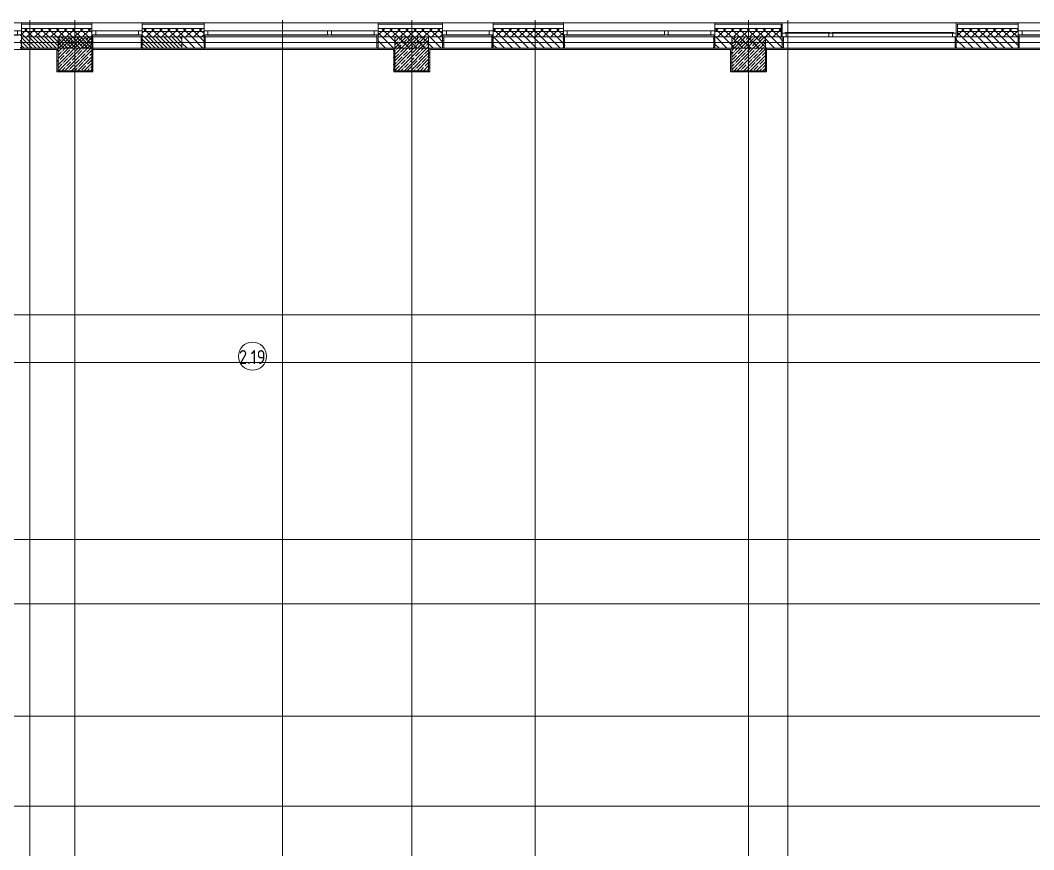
# Model space of a CAD drawing. Header units: millimetres. Extents: x 34897 to 231692, y -8553 to 29000.
# Drawn here: x 47487 to 65539, y 12622 to 27398 of the extents above; entities that cross this region are included whole.
import ezdxf

# ---------------------------------------------------------------- set-up
doc = ezdxf.new("R2010")
doc.units = ezdxf.units.MM
doc.linetypes.add('Осевая', pattern=[31.75, 6.35, -4.7625, 15.875, -4.7625])
for name, color, linetype, lineweight in [('A-AREA-IDEN', 7, 'Continuous', 9), ('A-GLAZ', 7, 'Continuous', 9), ('A-GLAZ-1', 7, 'Continuous', 13), ('A-WALL', 7, 'Continuous', 9), ('I-WALL', 7, 'Continuous', 9), ('Оси', 7, 'Continuous', 9), ('Оси-2', 7, 'Осевая', 9)]:
    doc.layers.add(name, color=color, linetype=linetype, lineweight=lineweight)
for name, color, linetype, lineweight, true_color in [('A-CLNG-1', 7, 'Continuous', 9, 0xeaeaea), ('A-WALL-1', 7, 'Continuous', 9, 0x3c3c3c), ('A-WALL-2', 7, 'Continuous', 9, 0x535353), ('A-WALL-FNSH-1', 7, 'Continuous', 9, 0x3c3c3c), ('I-WALL-1', 7, 'Continuous', 9, 0x535353), ('S-COLS-1', 9, 'Continuous', 9, 0x808080), ('S-COLS-2', 7, 'Continuous', 9, 0x3c3c3c)]:
    doc.layers.add(name, color=color, linetype=linetype, lineweight=lineweight, true_color=true_color)
doc.styles.add('GOST Common', font='GOST_Common.ttf', dxfattribs={"width": 0.9, "height": 250})
pattern_1 = [(45, (0, 0), (-57.02463, 57.02463), []), (45, (57.025, 0), (-57.02463, 57.02463), [100.806, -20.161, 3.353, -16.808])]
pattern_2 = [(45, (0, 0), (-70.71068, 70.71068), []), (135, (0, 0), (-70.71068, -70.71068), [])]
pattern_3 = [(0, (0, 0), (121.92, 30.48), [10.058, -81.382, 10.058, -81.382, -487.68]), (0, (0, 0), (121.92, 30.48), [-182.88, 10.058, -172.822, 10.058, -81.382, -213.36]), (0, (0, 0), (121.92, 30.48), [-457.2, 10.058, -50.902, 10.058, -142.342]), (120, (45.72, 15.24), (-87.356454, 90.345817), [10.058, -81.382, 10.058, -81.382, -487.68]), (120, (45.72, 15.24), (-87.356454, 90.345817), [-182.88, 10.058, -172.822, 10.058, -81.382, -213.36]), (120, (45.72, 15.24), (-87.356454, 90.345817), [-457.2, 10.058, -50.902, 10.058, -142.342]), (240, (60.96, 76.2), (-34.563546, -120.825817), [10.058, -81.382, 10.058, -81.382, -487.68]), (240, (60.96, 76.2), (-34.563546, -120.825817), [-182.88, 10.058, -172.822, 10.058, -81.382, -213.36]), (240, (60.96, 76.2), (-34.563546, -120.825817), [-457.2, 10.058, -50.902, 10.058, -142.342])]

# ---------------------------------------------------------------- blocks, each defined once
blk = doc.blocks.new('120_Окно_СКБ_2Ст - 120_Окно_СКБ_2Ст 2700х2500 _мал створка справа_ 2-23206922-Сводный план потолков 2 этажа в осях 12-23')
at = {"layer": 'A-GLAZ'}
for p, q in [((1350, -5), (-1350, -5)), ((-1350, -75), (1350, -75))]:
    blk.add_line(p, q, dxfattribs=at)
at = {"layer": 'A-GLAZ-1'}
for p, q in [((-1350, -75), (-1350, -5)), ((-1350, -5), (-1280, -5)), ((-1280, -75), (-1350, -75)), ((-1300, -75), (-1300, -85)), ((-1300, -85), (470, -85)), ((470, -85), (-1300, -85)), ((-1280, -5), (-1280, -75)), ((-1230, -85), (-1230, -75)), ((400, -85), (400, -75)), ((450, -75), (450, -5)), ((450, -5), (520, -5)), ((520, -75), (450, -75)), ((470, -85), (470, -75)), ((500, -75), (500, -85)), ((500, -85), (1300, -85)), ((1300, -85), (500, -85)), ((520, -5), (520, -75)), ((570, -85), (570, -75)), ((1230, -85), (1230, -75)), ((1280, -75), (1280, -5)), ((1280, -5), (1350, -5)), ((1350, -75), (1280, -75)), ((1300, -85), (1300, -75)), ((1350, -5), (1350, -75))]:
    blk.add_line(p, q, dxfattribs=at)
blk = doc.blocks.new('120_Окно_СКБ_2Ст - 120_Окно_СКБ_2Ст 3100х2500 _мал_створка слева_ 2-19089248-Сводный план потолков 2 этажа в осях 12-23')
at = {"layer": 'A-GLAZ'}
for p, q in [((1550, -5), (-1550, -5)), ((-1550, -75), (1550, -75))]:
    blk.add_line(p, q, dxfattribs=at)
at = {"layer": 'A-GLAZ-1'}
for p, q in [((-1550, -75), (-1550, -5)), ((-1550, -5), (-1480, -5)), ((-1480, -75), (-1550, -75)), ((-1500, -75), (-1500, -85)), ((-1500, -85), (670, -85)), ((670, -85), (-1500, -85)), ((-1480, -5), (-1480, -75)), ((-1430, -85), (-1430, -75)), ((600, -85), (600, -75)), ((650, -75), (650, -5)), ((650, -5), (720, -5)), ((720, -75), (650, -75)), ((670, -85), (670, -75)), ((700, -75), (700, -85)), ((700, -85), (1500, -85)), ((1500, -85), (700, -85)), ((720, -5), (720, -75)), ((770, -85), (770, -75)), ((1430, -85), (1430, -75)), ((1480, -75), (1480, -5)), ((1480, -5), (1550, -5)), ((1550, -75), (1480, -75)), ((1500, -85), (1500, -75)), ((1550, -5), (1550, -75))]:
    blk.add_line(p, q, dxfattribs=at)
blk = doc.blocks.new('120_Окно_СКБ_1Ст - 120_Окно_СКБ_1Ст 900х2500_h_-19906774-Сводный план потолков 2 этажа в осях 12-23')
at = {"layer": 'A-GLAZ'}
for p, q in [((450, -5), (-450, -5)), ((-450, -75), (450, -75))]:
    blk.add_line(p, q, dxfattribs=at)
at = {"layer": 'A-GLAZ-1'}
for p, q in [((-450, -75), (-450, -5)), ((-450, -5), (-380, -5)), ((-380, -75), (-450, -75)), ((-400, -75), (-400, -85)), ((-400, -85), (400, -85)), ((400, -85), (-400, -85)), ((-380, -5), (-380, -75)), ((-330, -85), (-330, -75)), ((330, -85), (330, -75)), ((380, -75), (380, -5)), ((380, -5), (450, -5)), ((450, -75), (380, -75)), ((400, -85), (400, -75)), ((450, -5), (450, -75))]:
    blk.add_line(p, q, dxfattribs=at)
blk = doc.blocks.new('120_Окно_СКБ_2Ст - 120_Окно_СКБ_2Ст 3100х2500 _мал_створка слева_-22274797-Сводный план потолков 2 этажа в осях 12-23')
at = {"layer": 'A-GLAZ'}
for p, q in [((1550, 115), (-1550, 115)), ((-1550, 45), (1550, 45))]:
    blk.add_line(p, q, dxfattribs=at)
at = {"layer": 'A-GLAZ-1'}
for p, q in [((-1550, 45), (-1550, 115)), ((-1550, 115), (-1480, 115)), ((-1480, 45), (-1550, 45)), ((-1500, 45), (-1500, 35)), ((-1500, 35), (670, 35)), ((670, 35), (-1500, 35)), ((-1480, 115), (-1480, 45)), ((-1430, 35), (-1430, 45)), ((600, 35), (600, 45)), ((650, 45), (650, 115)), ((650, 115), (720, 115)), ((720, 45), (650, 45)), ((670, 35), (670, 45)), ((700, 45), (700, 35)), ((700, 35), (1500, 35)), ((1500, 35), (700, 35)), ((720, 115), (720, 45)), ((770, 35), (770, 45)), ((1430, 35), (1430, 45)), ((1480, 45), (1480, 115)), ((1480, 115), (1550, 115)), ((1550, 45), (1480, 45)), ((1500, 35), (1500, 45)), ((1550, 115), (1550, 45))]:
    blk.add_line(p, q, dxfattribs=at)
blk = doc.blocks.new('Марка_Помещения - Номер-25198446-Сводный план потолков 2 этажа в осях 12-23')
at = {"layer": 'A-AREA-IDEN'}
for start, end in [(360, 180), (180, 360)]:
    blk.add_arc((0, 0), 2.5, start, end, dxfattribs=at)

msp = doc.modelspace()

# ---------------------------------------------------------------- hatches: boundary and pattern name
at = {"layer": 'A-WALL'}
h = msp.add_hatch(dxfattribs=at)
h.set_pattern_fill('FP_21', color=256, style=0, pattern_type=2)
h.set_pattern_definition(pattern_2)
h.paths.add_polyline_path([(84500.7, 27200), (84500.7, 27250), (80350, 27250), (80350, 27200), (84078, 27200)])
h.paths.add_polyline_path([(77531.8, 27200), (77850, 27200), (77850, 27250), (76340, 27250), (76340, 27200)])
h.paths.add_polyline_path([(74240, 27200), (74240, 27250), (68860, 27250), (68860, 27200), (73895, 27200)])
h.paths.add_polyline_path([(67960, 27200), (67960, 27250), (66160, 27250), (66160, 27200), (67348.8, 27200)])
h.paths.add_polyline_path([(65260, 27200), (65260, 27250), (64180, 27250), (64180, 27200), (64464.8, 27200)])
h.paths.add_polyline_path([(61040, 27200), (61040, 27250), (59860, 27250), (59860, 27200), (60802.6, 27200)])
h.paths.add_polyline_path([(57160, 27200), (57160, 27250), (55909.9, 27250), (55909.9, 27200)])
h.paths.add_polyline_path([(55009.9, 27200), (55009.9, 27250), (53860.2, 27250), (53860.2, 27200), (54256.4, 27200)])
h.paths.add_polyline_path([(50760.2, 27200), (50760.2, 27250), (49660.3, 27250), (49660.3, 27200), (49892.3, 27200)])
h.paths.add_polyline_path([(48760.3, 27200), (48760.3, 27250), (47507, 27250), (47507, 27200), (48437.6, 27200)])
h.paths.add_polyline_path([(44407, 27200), (44407, 27250), (42010, 27250), (42010, 27200), (44073.5, 27200)])
h = msp.add_hatch(dxfattribs=at)
h.set_pattern_fill('FP_21', color=256, style=0, pattern_type=2)
h.set_pattern_definition(pattern_2)
h.paths.add_polyline_path([(84500.7, 27100), (84500.7, 27200), (80350, 27200), (80350, 27100), (84200, 27100)])
h.paths.add_polyline_path([(76750, 27100), (77850, 27100), (77850, 27200), (76340, 27200), (76340, 27100)])
h.paths.add_polyline_path([(74040, 27100), (74240, 27100), (74240, 27200), (68860, 27200), (68860, 27100), (73895, 27100)])
h.paths.add_polyline_path([(67348.8, 27100), (67960, 27100), (67960, 27200), (66160, 27200), (66160, 27100), (66760, 27100)])
h.paths.add_polyline_path([(64439.4, 27100), (65260, 27100), (65260, 27200), (64180, 27200), (64180, 27100)])
h.paths.add_polyline_path([(61040, 27100), (61040, 27200), (59860, 27200), (59860, 27100), (60802.6, 27100)])
h.paths.add_polyline_path([(57160, 27100), (57160, 27200), (55909.9, 27200), (55909.9, 27100)])
h.paths.add_polyline_path([(55009.9, 27100), (55009.9, 27200), (53860.2, 27200), (53860.2, 27100), (54256.4, 27100)])
h.paths.add_polyline_path([(49892.3, 27100), (50760.2, 27100), (50760.2, 27200), (49660.3, 27200), (49660.3, 27100)])
h.paths.add_polyline_path([(48760.3, 27100), (48760.3, 27200), (47507, 27200), (47507, 27100), (48437.6, 27100)])
h.paths.add_polyline_path([(44407, 27100), (44407, 27200), (42060, 27200), (42060, 27100), (44073.5, 27100)])
h = msp.add_hatch(dxfattribs=at)
h.set_pattern_fill('FP_20', color=256, style=0, pattern_type=2)
h.set_pattern_definition([(135, (0, 0), (-35.35534, -35.35534), [])])
h.paths.add_polyline_path([(50364.8, 26900), (50364.8, 27100), (49660.3, 27100), (49660.3, 26900), (49892.3, 26900)])
h.paths.add_polyline_path([(48760.3, 26900), (48760.3, 27100), (47507, 27100), (47507, 26900), (48437.6, 26900)])
h.paths.add_polyline_path([(44407, 26900), (44407, 27100), (42760, 27100), (42760, 26900), (44073.5, 26900)])
at = {"layer": 'I-WALL'}
h = msp.add_hatch(dxfattribs=at)
h.set_pattern_fill('FP_46', color=256, style=0, pattern_type=2)
h.set_pattern_definition(pattern_3)
h.paths.add_polyline_path([(47507, 26900), (47507, 27140), (47487, 27140), (47487, 26900)])
h = msp.add_hatch(dxfattribs=at)
h.set_pattern_fill('FP_46', color=256, style=0, pattern_type=2)
h.set_pattern_definition(pattern_3)
h.paths.add_polyline_path([(48780.3, 26900), (48780.3, 27140), (48760.3, 27140), (48760.3, 26900)])
h = msp.add_hatch(dxfattribs=at)
h.set_pattern_fill('FP_46', color=256, style=0, pattern_type=2)
h.set_pattern_definition(pattern_3)
h.paths.add_polyline_path([(49660.3, 26900), (49660.3, 27140), (49640.3, 27140), (49640.3, 26900)])
h = msp.add_hatch(dxfattribs=at)
h.set_pattern_fill('FP_19', color=256, style=0, pattern_type=2)
h.set_pattern_definition([(135, (0, 0), (-70.71068, -70.71068), [])])
h.paths.add_polyline_path([(84100.7, 26900), (84200, 26900), (84200, 27100), (81150, 27100), (81150, 26900), (84080.7, 26900)])
h.paths.add_polyline_path([(80629, 26900), (80650, 26900), (80650, 27100), (80350, 27100), (80350, 26900), (80441.2, 26900)])
h.paths.add_polyline_path([(77531.8, 26900), (77850, 26900), (77850, 27100), (77250, 27100), (77250, 26900)])
h.paths.add_polyline_path([(76340, 26900), (76750, 26900), (76750, 27100), (76340, 27100)])
h.paths.add_polyline_path([(74240, 26900), (74240, 27100), (74040, 27100), (74040, 26900)])
h.paths.add_polyline_path([(73520, 26900), (73540, 26900), (73540, 27100), (70810, 27100), (70810, 26900), (73509, 26900)])
h.paths.add_polyline_path([(70258.2, 26900), (70310, 26900), (70310, 27100), (68860, 27100), (68860, 26900)])
h.paths.add_polyline_path([(67348.8, 26900), (67960, 26900), (67960, 27100), (66760, 27100), (66760, 26900), (66789, 26900)])
h.paths.add_polyline_path([(64160, 26900), (65260, 26900), (65260, 27100), (64160, 27100)])
h.paths.add_polyline_path([(60780, 26900), (61060, 26900), (61060, 27100), (59860, 27100), (59860, 26900), (60755.2, 26900)])
h.paths.add_polyline_path([(57160, 26900), (57160, 27100), (55909.9, 27100), (55909.9, 26900)])
h.paths.add_polyline_path([(54780, 26900), (55009.9, 26900), (55009.9, 27100), (53860.2, 27100), (53860.2, 26900), (54256.4, 26900)])
h.paths.add_polyline_path([(50760.2, 26900), (50760.2, 27100), (50364.8, 27100), (50364.8, 26900)])
h = msp.add_hatch(dxfattribs=at)
h.set_pattern_fill('FP_46', color=256, style=0, pattern_type=2)
h.set_pattern_definition(pattern_3)
h.paths.add_polyline_path([(50780.2, 26900), (50780.2, 27140), (50760.2, 27140), (50760.2, 26900)])
h = msp.add_hatch(dxfattribs=at)
h.set_pattern_fill('FP_46', color=256, style=0, pattern_type=2)
h.set_pattern_definition(pattern_3)
h.paths.add_polyline_path([(53860.2, 26900), (53860.2, 27140), (53840.2, 27140), (53840.2, 26900)])
h = msp.add_hatch(dxfattribs=at)
h.set_pattern_fill('FP_46', color=256, style=0, pattern_type=2)
h.set_pattern_definition(pattern_3)
h.paths.add_polyline_path([(55029.9, 26900), (55029.9, 27140), (55009.9, 27140), (55009.9, 26900)])
h = msp.add_hatch(dxfattribs=at)
h.set_pattern_fill('FP_46', color=256, style=0, pattern_type=2)
h.set_pattern_definition(pattern_3)
h.paths.add_polyline_path([(55909.9, 26900), (55909.9, 27140), (55889.9, 27140), (55889.9, 26900)])
h = msp.add_hatch(dxfattribs=at)
h.set_pattern_fill('FP_46', color=256, style=0, pattern_type=2)
h.set_pattern_definition(pattern_3)
h.paths.add_polyline_path([(57180, 26900), (57180, 27140), (57160, 27140), (57160, 26900)])
h = msp.add_hatch(dxfattribs=at)
h.set_pattern_fill('FP_46', color=256, style=0, pattern_type=2)
h.set_pattern_definition(pattern_3)
h.paths.add_polyline_path([(59860, 26900), (59860, 27140), (59840, 27140), (59840, 26900)])
h = msp.add_hatch(dxfattribs=at)
h.set_pattern_fill('FP_46', color=256, style=0, pattern_type=2)
h.set_pattern_definition(pattern_3)
h.paths.add_polyline_path([(61080, 26900), (61080, 27100), (61060, 27100), (61060, 26900)])
h = msp.add_hatch(dxfattribs=at)
h.set_pattern_fill('FP_46', color=256, style=0, pattern_type=2)
h.set_pattern_definition(pattern_3)
h.paths.add_polyline_path([(64160, 26900), (64160, 27100), (64140, 27100), (64140, 26900)])
h = msp.add_hatch(dxfattribs=at)
h.set_pattern_fill('FP_46', color=256, style=0, pattern_type=2)
h.set_pattern_definition(pattern_3)
h.paths.add_polyline_path([(65280, 26900), (65280, 27140), (65260, 27140), (65260, 26900)])
h = msp.add_hatch(dxfattribs=at)
h.set_pattern_fill('FP_46', color=256, style=0, pattern_type=2)
h.set_pattern_definition(pattern_3)
h.paths.add_polyline_path([(48160, 26880), (48160, 26900), (47507, 26900), (47507, 26880)])
h.paths.add_polyline_path([(44073.5, 26880), (44407, 26880), (44407, 26900), (42780, 26900), (42780, 26880)])
h = msp.add_hatch(dxfattribs=at)
h.set_pattern_fill('FP_46', color=256, style=0, pattern_type=2)
h.set_pattern_definition(pattern_3)
h.paths.add_polyline_path([(53860.2, 26880), (54140, 26880), (54140, 26900), (53860.2, 26900)])
h.paths.add_polyline_path([(50760.2, 26880), (50760.2, 26900), (49660.3, 26900), (49660.3, 26880), (49892.3, 26880)])
h = msp.add_hatch(dxfattribs=at)
h.set_pattern_fill('FP_46', color=256, style=0, pattern_type=2)
h.set_pattern_definition(pattern_3)
h.paths.add_polyline_path([(54160, 26500), (54160, 26900), (54140, 26900), (54140, 26500)])
h = msp.add_hatch(dxfattribs=at)
h.set_pattern_fill('FP_46', color=256, style=0, pattern_type=2)
h.set_pattern_definition(pattern_3)
h.paths.add_polyline_path([(60075.3, 26880), (60140, 26880), (60140, 26900), (54760, 26900), (54760, 26880), (58620.6, 26880)])
h = msp.add_hatch(dxfattribs=at)
h.set_pattern_fill('FP_46', color=256, style=0, pattern_type=2)
h.set_pattern_definition(pattern_3)
h.paths.add_polyline_path([(60160, 26479), (60160, 26900), (60140, 26900), (60140, 26479)])
h = msp.add_hatch(dxfattribs=at)
h.set_pattern_fill('FP_46', color=256, style=0, pattern_type=2)
h.set_pattern_definition(pattern_3)
h.paths.add_polyline_path([(66140, 26880), (66140, 26900), (60760, 26900), (60760, 26880), (65894.1, 26880)])
h = msp.add_hatch(dxfattribs=at)
h.set_pattern_fill('FP_46', color=256, style=0, pattern_type=2)
h.set_pattern_definition(pattern_3)
h.paths.add_polyline_path([(48160, 26500), (48160, 26880), (48140, 26880), (48140, 26500)])
h = msp.add_hatch(dxfattribs=at)
h.set_pattern_fill('FP_46', color=256, style=0, pattern_type=2)
h.set_pattern_definition(pattern_3)
h.paths.add_polyline_path([(48760, 26490), (48780, 26490), (48780, 26870), (48760, 26870), (48760, 26500)])
h = msp.add_hatch(dxfattribs=at)
h.set_pattern_fill('FP_46', color=256, style=0, pattern_type=2)
h.set_pattern_definition(pattern_3)
h.paths.add_polyline_path([(48780.3, 26485), (48780.3, 26880), (48760.3, 26880), (48760.3, 26485)])
h = msp.add_hatch(dxfattribs=at)
h.set_pattern_fill('FP_46', color=256, style=0, pattern_type=2)
h.set_pattern_definition(pattern_3)
h.paths.add_polyline_path([(54780, 26500), (54780, 26880), (54760, 26880), (54760, 26500)])
h = msp.add_hatch(dxfattribs=at)
h.set_pattern_fill('FP_46', color=256, style=0, pattern_type=2)
h.set_pattern_definition(pattern_3)
h.paths.add_polyline_path([(60760, 26480), (60780, 26480), (60780, 26880), (60760, 26880), (60760, 26500)])
h = msp.add_hatch(dxfattribs=at)
h.set_pattern_fill('FP_46', color=256, style=0, pattern_type=2)
h.set_pattern_definition(pattern_3)
h.paths.add_polyline_path([(48760, 26480), (48760, 26500), (48140, 26500), (48140, 26480), (48437.6, 26480)])
h = msp.add_hatch(dxfattribs=at)
h.set_pattern_fill('FP_46', color=256, style=0, pattern_type=2)
h.set_pattern_definition(pattern_3)
h.paths.add_polyline_path([(54754, 26479), (54781, 26480), (54780, 26500), (54140, 26500), (54140, 26480), (54754, 26480)])
h = msp.add_hatch(dxfattribs=at)
h.set_pattern_fill('FP_46', color=256, style=0, pattern_type=2)
h.set_pattern_definition(pattern_3)
h.paths.add_polyline_path([(60760, 26480), (60760, 26500), (60160, 26500), (60160, 26480)])
at = {"layer": 'S-COLS-1'}
h = msp.add_hatch(dxfattribs=at)
h.set_pattern_fill('FP_17', color=256, style=0, pattern_type=2)
h.set_pattern_definition(pattern_1)
h.paths.add_polyline_path([(48160, 26500), (48760, 26500), (48760, 27100), (48160, 27100)])
h = msp.add_hatch(dxfattribs=at)
h.set_pattern_fill('FP_17', color=256, style=0, pattern_type=2)
h.set_pattern_definition(pattern_1)
h.paths.add_polyline_path([(54160, 26500), (54760, 26500), (54760, 27100), (54160, 27100)])
h = msp.add_hatch(dxfattribs=at)
h.set_pattern_fill('FP_17', color=256, style=0, pattern_type=2)
h.set_pattern_definition(pattern_1)
h.paths.add_polyline_path([(60160, 26500), (60760, 26500), (60760, 27100), (60160, 27100), (60160, 26711.1)])

# ---------------------------------------------------------------- linework, layer by layer
at = {"layer": 'A-CLNG-1'}
for p, q in [((48781.3, 27140), (48781.3, 26900)), ((50781.2, 27140), (50781.2, 26900)), ((55030.9, 27140), (55030.9, 26900)), ((57181, 27140), (57181, 26900)), ((61081, 27100), (61081, 26900)), ((65281, 27140), (65281, 26900)), ((48781.3, 26900), (49639.3, 26900)), ((50781.2, 26900), (53839.2, 26900)), ((57181, 26900), (59839, 26900)), ((61081, 26900), (64139, 26900))]:
    msp.add_line(p, q, dxfattribs=at)
at = {"layer": 'A-WALL'}
for p, q in [((47507, 27330), (48760.3, 27330)), ((49660.3, 27330), (50760.2, 27330)), ((53860.2, 27330), (55009.9, 27330)), ((55909.9, 27330), (57160, 27330)), ((59860, 27330), (61040, 27330)), ((61040, 27330), (61040, 27100)), ((64180, 27100), (64180, 27330)), ((64180, 27330), (65260, 27330)), ((47507, 27250), (48760.3, 27250)), ((47507, 27200), (48760.3, 27200)), ((47507, 27100), (48760.3, 27100)), ((48760.3, 27100), (47507, 27100)), ((49660.3, 27250), (50760.2, 27250)), ((49660.3, 27200), (50760.2, 27200)), ((49660.3, 27100), (50364.8, 27100)), ((50760.2, 27100), (49660.3, 27100)), ((50364.8, 27100), (50364.8, 26900)), ((53860.2, 27250), (55009.9, 27250)), ((53860.2, 27200), (55009.9, 27200)), ((53860.2, 27100), (55009.9, 27100)), ((55909.9, 27250), (57160, 27250)), ((55909.9, 27200), (57160, 27200)), ((55909.9, 27100), (57160, 27100)), ((59860, 27250), (61040, 27250)), ((59860, 27200), (61040, 27200)), ((59860, 27100), (61060, 27100)), ((64160, 27100), (65260, 27100)), ((64180, 27250), (65260, 27250)), ((64180, 27200), (65260, 27200)), ((53860.2, 26900), (54140, 26900)), ((54780, 26880), (54780, 26500)), ((60140, 26880), (60140, 26506)), ((54754, 26480), (54140, 26480)), ((54754, 26479), (54754, 26480)), ((54781, 26500), (54780, 26500)), ((60139, 26506), (60140, 26506)), ((60160, 26479), (60160, 26480))]:
    msp.add_line(p, q, dxfattribs=at)
at = {"layer": 'A-WALL-1'}
for p, q in [((47507, 27210), (47507, 27330)), ((48760.3, 27330), (48760.3, 27210)), ((49660.3, 27210), (49660.3, 27330)), ((50760.2, 27330), (50760.2, 27210)), ((53860.2, 27210), (53860.2, 27330)), ((55009.9, 27330), (55009.9, 27210)), ((55909.9, 27210), (55909.9, 27330)), ((57160, 27330), (57160, 27210)), ((59860, 27210), (59860, 27330)), ((65260, 27330), (65260, 27210)), ((47507, 27140), (47507, 26880)), ((48760.3, 27140), (48760.3, 26900)), ((49640.3, 26900), (49640.3, 27140)), ((49660.3, 26900), (49660.3, 27140)), ((50760.2, 26880), (50760.2, 27140)), ((53840.2, 26900), (53840.2, 27140)), ((53860.2, 27140), (53860.2, 26880)), ((55009.9, 26900), (55009.9, 27140)), ((55889.9, 26900), (55889.9, 27140)), ((55909.9, 27140), (55909.9, 26900)), ((57160, 26900), (57160, 27140)), ((59840, 26900), (59840, 27140)), ((59860, 27140), (59860, 26900)), ((61060, 26900), (61060, 27100)), ((64140, 26900), (64140, 27100)), ((64160, 27100), (64160, 26900)), ((65260, 26900), (65260, 27140)), ((48780.3, 26900), (47487, 26900)), ((48160, 26900), (48160, 26500)), ((48780.3, 26900), (48780.3, 26900)), ((50364.8, 26900), (49640.3, 26900)), ((49660.3, 26900), (50760.2, 26900)), ((49660.3, 26880), (49660.3, 26900)), ((50780.2, 26900), (50760.2, 26900)), ((50780.2, 26900), (50780.2, 26900)), ((53860.2, 26900), (53840.2, 26900)), ((54140, 26900), (66160, 26900)), ((54160, 26900), (54160, 26500)), ((54760, 26500), (54760, 26900)), ((55029.9, 26900), (55009.9, 26900)), ((55029.9, 26900), (55029.9, 26900)), ((55909.9, 26900), (55889.9, 26900)), ((57180, 26900), (57160, 26900)), ((57180, 26900), (57180, 26900)), ((59860, 26900), (59840, 26900)), ((60160, 26900), (60160, 26500)), ((60760, 26500), (60760, 26900)), ((61080, 26900), (61060, 26900)), ((61080, 26900), (61080, 26900)), ((64160, 26900), (64140, 26900)), ((65280, 26900), (65260, 26900)), ((65280, 26900), (65280, 26900)), ((48140, 26859.5), (48140, 26880)), ((48140, 26880), (48160, 26880)), ((48760, 26500), (48760, 26870)), ((48760, 26870), (48780, 26870)), ((48760.3, 26485), (48760.3, 26880)), ((48760.3, 26880), (48780.3, 26880)), ((50760.2, 26880), (49660.3, 26880)), ((54140, 26880), (53860.2, 26880)), ((54140, 26879), (54140, 26880)), ((59860, 26880), (54780, 26880)), ((66140, 26880), (60780, 26880)), ((48760, 26480), (48140, 26480)), ((48160, 26500), (48760, 26500)), ((48780, 26490), (48760, 26490)), ((48760, 26490), (48760, 26480)), ((48780.3, 26485), (48760.3, 26485)), ((54160, 26500), (54760, 26500)), ((54780, 26479), (54760, 26479)), ((54781, 26500), (54781, 26480)), ((60139, 26480), (60139, 26500)), ((60160, 26479), (60140, 26479)), ((60160, 26500), (60760, 26500)), ((60780, 26480), (60160, 26480))]:
    msp.add_line(p, q, dxfattribs=at)
at = {"layer": 'A-WALL-2'}
for p, q in [((47507, 27350), (44407, 27350)), ((49660.3, 27350), (48760.3, 27350)), ((53860.2, 27350), (50760.2, 27350)), ((55909.9, 27350), (55009.9, 27350)), ((59860, 27350), (57160, 27350)), ((64160, 27350), (61060, 27350)), ((66160, 27350), (65260, 27350)), ((48781.3, 27100), (49639.3, 27100))]:
    msp.add_line(p, q, dxfattribs=at)
at = {"layer": 'A-WALL-FNSH-1'}
for p, q in [((47507, 27330), (47507, 27350)), ((47507, 27350), (48760.3, 27350)), ((48760.3, 27350), (48760.3, 27330)), ((49660.3, 27330), (49660.3, 27350)), ((49660.3, 27350), (50760.2, 27350)), ((50760.2, 27350), (50760.2, 27330)), ((53860.2, 27330), (53860.2, 27350)), ((53860.2, 27350), (55009.9, 27350)), ((55009.9, 27350), (55009.9, 27330)), ((55909.9, 27330), (55909.9, 27350)), ((55909.9, 27350), (57160, 27350)), ((57160, 27350), (57160, 27330)), ((59860, 27330), (59860, 27350)), ((59860, 27350), (61060, 27350)), ((61060, 27350), (61060, 27170)), ((64160, 27170), (64160, 27350)), ((64160, 27350), (65260, 27350)), ((65260, 27350), (65260, 27330)), ((48780.3, 26900), (48780.3, 27140)), ((48781.3, 27140), (48781.3, 26900)), ((49639.3, 26900), (49639.3, 27140)), ((50780.2, 26900), (50780.2, 27140)), ((50781.2, 27140), (50781.2, 26900)), ((53839.2, 26900), (53839.2, 27140)), ((55029.9, 26900), (55029.9, 27140)), ((55030.9, 27140), (55030.9, 26900)), ((55888.9, 26900), (55888.9, 27140)), ((57180, 26900), (57180, 27140)), ((57181, 27140), (57181, 26900)), ((59839, 26900), (59839, 27140)), ((61080, 26900), (61080, 27100)), ((61081, 27100), (61081, 26900)), ((64139, 26900), (64139, 27100)), ((65280, 26900), (65280, 27140)), ((65281, 27140), (65281, 26900)), ((48780.3, 26480), (48780.3, 26900)), ((48780.3, 26900), (48781.3, 26900)), ((48781.3, 26900), (48780.3, 26900)), ((48781.3, 26900), (48781.3, 26479)), ((49640.3, 26900), (49639.3, 26900)), ((50781.2, 26900), (50780.2, 26900)), ((53840.2, 26900), (53839.2, 26900)), ((54780, 26880), (54780, 26900)), ((54781, 26900), (54781, 26880)), ((55889.9, 26900), (55888.9, 26900)), ((59840, 26900), (59839, 26900)), ((60780, 26480), (60780, 26900)), ((60781, 26900), (60781, 26880)), ((64140, 26900), (64139, 26900)), ((47507, 26879), (47507, 26880)), ((47507, 26880), (48140, 26880)), ((48140, 26879), (47507, 26879)), ((48139, 26479), (48139, 26859.5)), ((48139, 26859.5), (48140, 26859.5)), ((48140, 26859.5), (48140, 26480)), ((48780, 26480), (48780, 26870)), ((48780, 26870), (48781, 26870)), ((48781, 26870), (48781, 26480)), ((49660.3, 26879), (49660.3, 26880)), ((49660.3, 26880), (50760.2, 26880)), ((50760.2, 26879), (49660.3, 26879)), ((50760.2, 26880), (50760.2, 26879)), ((53860.2, 26879), (53860.2, 26880)), ((53860.2, 26880), (54140, 26880)), ((54139, 26879), (53860.2, 26879)), ((54139, 26479), (54139, 26879)), ((54140, 26879), (54140, 26480)), ((54781, 26879), (54781, 26500)), ((55009.9, 26879), (54781, 26879)), ((55009.9, 26880), (55009.9, 26879)), ((55909.9, 26879), (55909.9, 26880)), ((57160, 26879), (55909.9, 26879)), ((56980.5, 26880), (56980.5, 26879)), ((57160, 26880), (57160, 26879)), ((59860, 26879), (59860, 26880)), ((59860, 26880), (60140, 26880)), ((60139, 26879), (59860, 26879)), ((60139, 26500), (60139, 26879)), ((60781, 26879), (60781, 26479)), ((61060, 26879), (60781, 26879)), ((61060, 26880), (61060, 26879)), ((64160, 26879), (64160, 26880)), ((65260, 26879), (64160, 26879)), ((65260, 26880), (65260, 26879)), ((48781.3, 26479), (48139, 26479)), ((48760, 26480), (48780, 26480)), ((54760, 26479), (54139, 26479)), ((54781, 26479), (54780, 26479)), ((54781, 26480), (54781, 26479)), ((60139, 26479), (60139, 26480)), ((60140, 26479), (60139, 26479)), ((60781, 26479), (60160, 26479))]:
    msp.add_line(p, q, dxfattribs=at)
at = {"layer": 'I-WALL-1'}
for p, q in [((49639.3, 27100), (48781.3, 27100)), ((53839.2, 27100), (50781.2, 27100)), ((55888.9, 27100), (55030.9, 27100)), ((59839, 27100), (57181, 27100)), ((66139, 27100), (65281, 27100)), ((49639.3, 26900), (48781.3, 26900)), ((48781.3, 26900), (48781.3, 26900)), ((50781.2, 26900), (53839.2, 26900)), ((44407, 26880), (47507, 26880)), ((47507, 26880), (44407, 26880)), ((44407, 26879), (47507, 26879)), ((48781.3, 26880), (49660.3, 26880)), ((48781.3, 26880), (49660.3, 26880)), ((49660.3, 26880), (48781.3, 26880)), ((48781.3, 26879), (49660.3, 26879)), ((50760.2, 26880), (53860.2, 26880)), ((50760.2, 26880), (53860.2, 26880)), ((53860.2, 26880), (50760.2, 26880)), ((50760.2, 26879), (53860.2, 26879)), ((55009.9, 26879), (55909.9, 26879)), ((57160, 26879), (59860, 26879)), ((61060, 26879), (64160, 26879)), ((65260, 26879), (66140, 26879))]:
    msp.add_line(p, q, dxfattribs=at)
at = {"layer": 'S-COLS-2'}
for p, q in [((48160, 26500), (48160, 27100)), ((48160, 27100), (48760, 27100)), ((48760, 27100), (48760, 26500)), ((54160, 26500), (54160, 27100)), ((54160, 27100), (54760, 27100)), ((54760, 27100), (54760, 26500)), ((60160, 26500), (60160, 27100)), ((60160, 27100), (60760, 27100)), ((60760, 27100), (60760, 26500)), ((48760, 26500), (48160, 26500)), ((54760, 26500), (54160, 26500)), ((60760, 26500), (60160, 26500))]:
    msp.add_line(p, q, dxfattribs=at)
at = {"layer": 'Оси'}
for p, q in [((47660, 24898.1), (47660, 27398.1)), ((48460, 24898.1), (48460, 27398.1)), ((52160, 24898.1), (52160, 27398.1)), ((54460, 24898.1), (54460, 27398.1)), ((56660, 24898.1), (56660, 27398.1)), ((60460, 24898.1), (60460, 27398.1)), ((61160, 24898.1), (61160, 27398.1))]:
    msp.add_line(p, q, dxfattribs=at)
at = {"layer": 'Оси-2'}
for p, q in [((38196.8, 27000), (82030.3, 27000)), ((47660, 593.7), (47660, 24898.1)), ((48460, 593.7), (48460, 24898.1)), ((52160, 593.7), (52160, 24898.1)), ((54460, 593.7), (54460, 24898.1)), ((56660, 593.7), (56660, 24898.1)), ((60460, 593.7), (60460, 24898.1)), ((61160, 593.7), (61160, 24898.1)), ((38196.8, 22150), (82030.3, 22150)), ((38196.8, 21300), (82030.3, 21300)), ((38196.8, 18150), (82030.3, 18150)), ((38196.8, 17000), (82030.3, 17000)), ((38196.8, 15000), (81430.3, 15000)), ((38196.8, 13400), (81430.3, 13400))]:
    msp.add_line(p, q, dxfattribs=at)

# ---------------------------------------------------------------- block references
at = {"layer": 'A-AREA-IDEN', "xscale": 99.99999999999993, "yscale": 99.99999999999993, "zscale": 99.99999999999993}
msp.add_blockref('Марка_Помещения - Номер-25198446-Сводный план потолков 2 этажа в осях 12-23', (51623.4, 21414.1), dxfattribs=at)
at = {"layer": 'A-GLAZ'}
for name, p in [('120_Окно_СКБ_2Ст - 120_Окно_СКБ_2Ст 3100х2500 _мал_створка слева_ 2-19089248-Сводный план потолков 2 этажа в осях 12-23', (45957, 27215)), ('120_Окно_СКБ_1Ст - 120_Окно_СКБ_1Ст 900х2500_h_-19906774-Сводный план потолков 2 этажа в осях 12-23', (49210.3, 27215)), ('120_Окно_СКБ_2Ст - 120_Окно_СКБ_2Ст 3100х2500 _мал_створка слева_ 2-19089248-Сводный план потолков 2 этажа в осях 12-23', (52310.2, 27215)), ('120_Окно_СКБ_1Ст - 120_Окно_СКБ_1Ст 900х2500_h_-19906774-Сводный план потолков 2 этажа в осях 12-23', (55459.9, 27215)), ('120_Окно_СКБ_2Ст - 120_Окно_СКБ_2Ст 2700х2500 _мал створка справа_ 2-23206922-Сводный план потолков 2 этажа в осях 12-23', (58510, 27215)), ('120_Окно_СКБ_1Ст - 120_Окно_СКБ_1Ст 900х2500_h_-19906774-Сводный план потолков 2 этажа в осях 12-23', (65710, 27215))]:
    msp.add_blockref(name, p, dxfattribs=at)
at = {"layer": 'A-GLAZ', "rotation": 180}
msp.add_blockref('120_Окно_СКБ_2Ст - 120_Окно_СКБ_2Ст 3100х2500 _мал_створка слева_-22274797-Сводный план потолков 2 этажа в осях 12-23', (62610, 27215), dxfattribs=at)

# ---------------------------------------------------------------- texts
at = {"layer": 'A-AREA-IDEN', "insert": (51381.5, 21522.7), "char_height": 250, "width": 606.076, "attachment_point": 1, "style": 'GOST Common'}
msp.add_mtext('2.19', dxfattribs=at)

doc.saveas('drawing.dxf')
